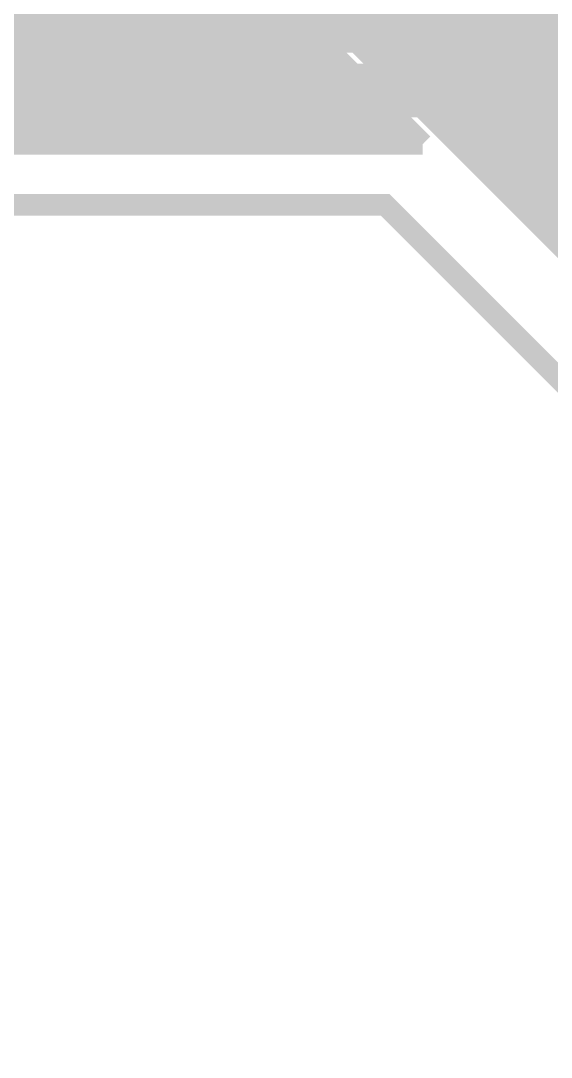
# Model space of a CAD drawing. Extents: x 980 to 1163, y 595 to 881.
# Drawn here: x 1088.85 to 1095.12, y 780.61 to 792.87 of the extents above; entities that cross this region are included whole.
import ezdxf

# ---------------------------------------------------------------- set-up
doc = ezdxf.new("R2010")
doc.units = 0
doc.header["$LTSCALE"] = 10
doc.header["$MEASUREMENT"] = 0
for name, color, linetype in [('22-304-2_BOT', 7, 'CONTINUOUS'), ('22-304-2_DRD', 7, 'CONTINUOUS'), ('22-304-2_DRL', 2, 'CONTINUOUS'), ('22-304-2_IN1', 4, 'CONTINUOUS'), ('22-304-2_IN2', 3, 'CONTINUOUS'), ('22-304-2_TOP', 13, 'CONTINUOUS')]:
    doc.layers.add(name, color=color, linetype=linetype)

msp = doc.modelspace()

# ---------------------------------------------------------------- linework, layer by layer
at = {"layer": '22-304-2_BOT'}
for points, const_width in [([(1041.325, 794.117), (1041.325, 793.147), (1043.189, 791.282), (1047.634, 791.282), (1050.047, 793.695), (1092.465, 793.695), (1097.926, 788.234), (1097.926, 766.86), (1098.015, 766.86), (1101.228, 766.86), (1106.689, 766.86)], 1.27), ([(1094.853, 794.61), (1094.853, 792.923)], 0.254), ([(1093.281, 794.495), (1098.726, 789.05)], 0.254), ([(1095.081, 794.566), (1095.081, 792.694)], 0.254), ([(1096.771, 792.933), (1094.843, 792.933)], 0.254), ([(1097.139, 792.705), (1095.071, 792.705)], 0.254), ([(1091.99, 792.552), (1050.52, 792.552)], 0.254), ([(1088.909, 792.552), (1088.909, 791.409)], 0.254), ([(1089.138, 792.552), (1089.138, 791.409)], 0.254), ([(1089.366, 792.552), (1089.366, 791.409)], 0.254), ([(1089.595, 792.552), (1089.595, 791.409)], 0.254), ([(1089.824, 792.552), (1089.824, 791.409)], 0.254), ([(1090.052, 792.552), (1090.052, 791.409)], 0.254), ([(1090.281, 792.552), (1090.281, 791.409)], 0.254), ([(1090.509, 792.552), (1090.509, 791.409)], 0.254), ([(1090.738, 792.552), (1090.738, 791.409)], 0.254), ([(1090.967, 792.552), (1090.967, 791.409)], 0.254), ([(1091.195, 792.552), (1091.195, 791.409)], 0.254), ([(1091.424, 792.552), (1091.424, 791.409)], 0.254), ([(1091.652, 792.552), (1091.652, 791.409)], 0.254), ([(1091.881, 792.552), (1091.881, 791.409)], 0.254), ([(1091.99, 792.552), (1093.133, 791.409)], 0.254), ([(1092.066, 792.476), (1050.444, 792.476)], 0.254), ([(1092.11, 792.433), (1092.11, 791.409)], 0.254), ([(1092.295, 792.247), (1050.215, 792.247)], 0.254), ([(1092.338, 792.204), (1092.338, 791.409)], 0.254), ([(1092.524, 792.019), (1050.835, 792.019)], 0.254), ([(1092.567, 791.976), (1092.567, 791.409)], 0.254), ([(1092.752, 791.79), (1051.203, 791.79)], 0.254), ([(1092.795, 791.747), (1092.795, 791.409)], 0.254), ([(1092.981, 791.562), (1051.366, 791.562)], 0.254), ([(1093.024, 791.518), (1093.024, 791.409)], 0.254), ([(1093.133, 791.409), (1053.603, 791.409)], 0.254)]:
    msp.add_lwpolyline(points, dxfattribs=dict(at, const_width=const_width))
at = {"layer": '22-304-2_DRD', "const_width": 0.254}
msp.add_lwpolyline([(1051.358, 645.692), (1051.358, 787.691), (1054.36, 790.69), (1093.159, 790.69), (1096.158, 787.691), (1096.158, 730.69), (1099.158, 727.691), (1143.159, 727.691), (1146.158, 730.69), (1146.158, 819.692), (1143.159, 822.692), (1121.66, 822.692), (1113.659, 830.69), (1113.659, 856.69), (1105.658, 864.691), (1041.858, 864.691), (1033.86, 856.69), (1033.86, 830.69), (1025.859, 822.692), (1004.36, 822.692), (1001.361, 819.692), (1001.361, 758.691), (1024.36, 735.692), (1024.36, 645.692)], dxfattribs=at)
at = {"layer": '22-304-2_DRL', "const_width": 0.254}
msp.add_lwpolyline([(1051.358, 645.692), (1051.358, 787.691), (1054.36, 790.69), (1093.159, 790.69), (1096.158, 787.691), (1096.158, 730.69), (1099.158, 727.691), (1143.159, 727.691), (1146.158, 730.69), (1146.158, 819.692), (1143.159, 822.692), (1121.66, 822.692), (1113.659, 830.69), (1113.659, 856.69), (1105.658, 864.691), (1041.858, 864.691), (1033.86, 856.69), (1033.86, 830.69), (1025.859, 822.692), (1004.36, 822.692), (1001.361, 819.692), (1001.361, 758.691), (1024.36, 735.692), (1024.36, 645.692)], dxfattribs=at)
at = {"layer": '22-304-2_IN1', "const_width": 0.635}
msp.add_lwpolyline([(1032.394, 772.359), (1042.681, 772.359), (1044.459, 770.581), (1048.65, 770.581), (1050.174, 772.105), (1050.174, 788.488), (1054.492, 792.806), (1093.481, 792.806), (1097.291, 788.996), (1097.291, 777.058), (1099.196, 775.153), (1102.244, 775.153), (1102.244, 775.026)], dxfattribs=at)
at = {"layer": '22-304-2_IN2'}
for points, const_width in [([(1101.16, 732.692), (1097.799, 736.052), (1097.799, 788.996), (1092.6, 794.196), (1092.6, 798.541)], 1.27), ([(1091.195, 797.419), (1091.195, 791.409)], 0.254), ([(1090.967, 797.195), (1090.967, 791.409)], 0.254), ([(1090.509, 796.959), (1090.509, 791.409)], 0.254), ([(1090.738, 797.051), (1090.738, 791.409)], 0.254), ([(1090.052, 796.898), (1090.052, 791.409)], 0.254), ([(1090.281, 796.908), (1090.281, 791.409)], 0.254), ([(1089.824, 795.514), (1089.824, 791.409)], 0.254), ([(1089.595, 795.217), (1089.595, 791.409)], 0.254), ([(1089.138, 794.98), (1089.138, 791.409)], 0.254), ([(1089.366, 795.062), (1089.366, 791.409)], 0.254), ([(1088.909, 794.955), (1088.909, 791.409)], 0.254), ([(1091.424, 793.736), (1091.424, 791.409)], 0.254), ([(1091.652, 793.362), (1091.652, 791.409)], 0.254), ([(1091.706, 793.304), (1093.601, 791.409)], 0.254), ([(1091.881, 793.129), (1091.881, 791.409)], 0.254), ([(1092.077, 792.933), (1047.807, 792.933)], 0.254), ([(1092.11, 792.9), (1092.11, 791.409)], 0.254), ([(1092.305, 792.705), (1047.591, 792.705)], 0.254), ([(1092.338, 792.672), (1092.338, 791.409)], 0.254), ([(1092.534, 792.476), (1047.276, 792.476)], 0.254), ([(1092.567, 792.443), (1092.567, 791.409)], 0.254), ([(1092.762, 792.247), (1046.649, 792.247)], 0.254), ([(1092.795, 792.214), (1092.795, 791.409)], 0.254), ([(1092.991, 792.019), (1051.109, 792.019)], 0.254), ([(1093.024, 791.986), (1093.024, 791.409)], 0.254), ([(1093.22, 791.79), (1051.36, 791.79)], 0.254), ([(1093.253, 791.757), (1093.253, 791.409)], 0.254), ([(1093.448, 791.562), (1051.498, 791.562)], 0.254), ([(1093.481, 791.529), (1093.481, 791.409)], 0.254), ([(1093.601, 791.409), (1053.603, 791.409)], 0.254)]:
    msp.add_lwpolyline(points, dxfattribs=dict(at, const_width=const_width))
at = {"layer": '22-304-2_TOP'}
for points, const_width in [([(1007.629, 776.431), (1007.629, 778.582), (1024.647, 795.6), (1031.759, 795.6), (1035.188, 792.171), (1048.015, 792.171), (1049.158, 793.314), (1094.751, 793.314), (1098.561, 789.504), (1098.561, 777.312), (1102.117, 773.756), (1110.118, 773.756), (1111.642, 772.232), (1137.091, 772.232), (1139.89, 775.031)], 0.762), ([(1021.726, 764.866), (1042.808, 764.866), (1050.174, 772.232), (1050.174, 788.234), (1053.984, 792.044), (1094.116, 792.044), (1097.291, 788.869), (1097.291, 769.565), (1100.974, 765.882), (1119.77, 765.882), (1121.167, 764.485)], 0.635)]:
    msp.add_lwpolyline(points, dxfattribs=dict(at, const_width=const_width))

doc.saveas('drawing.dxf')
